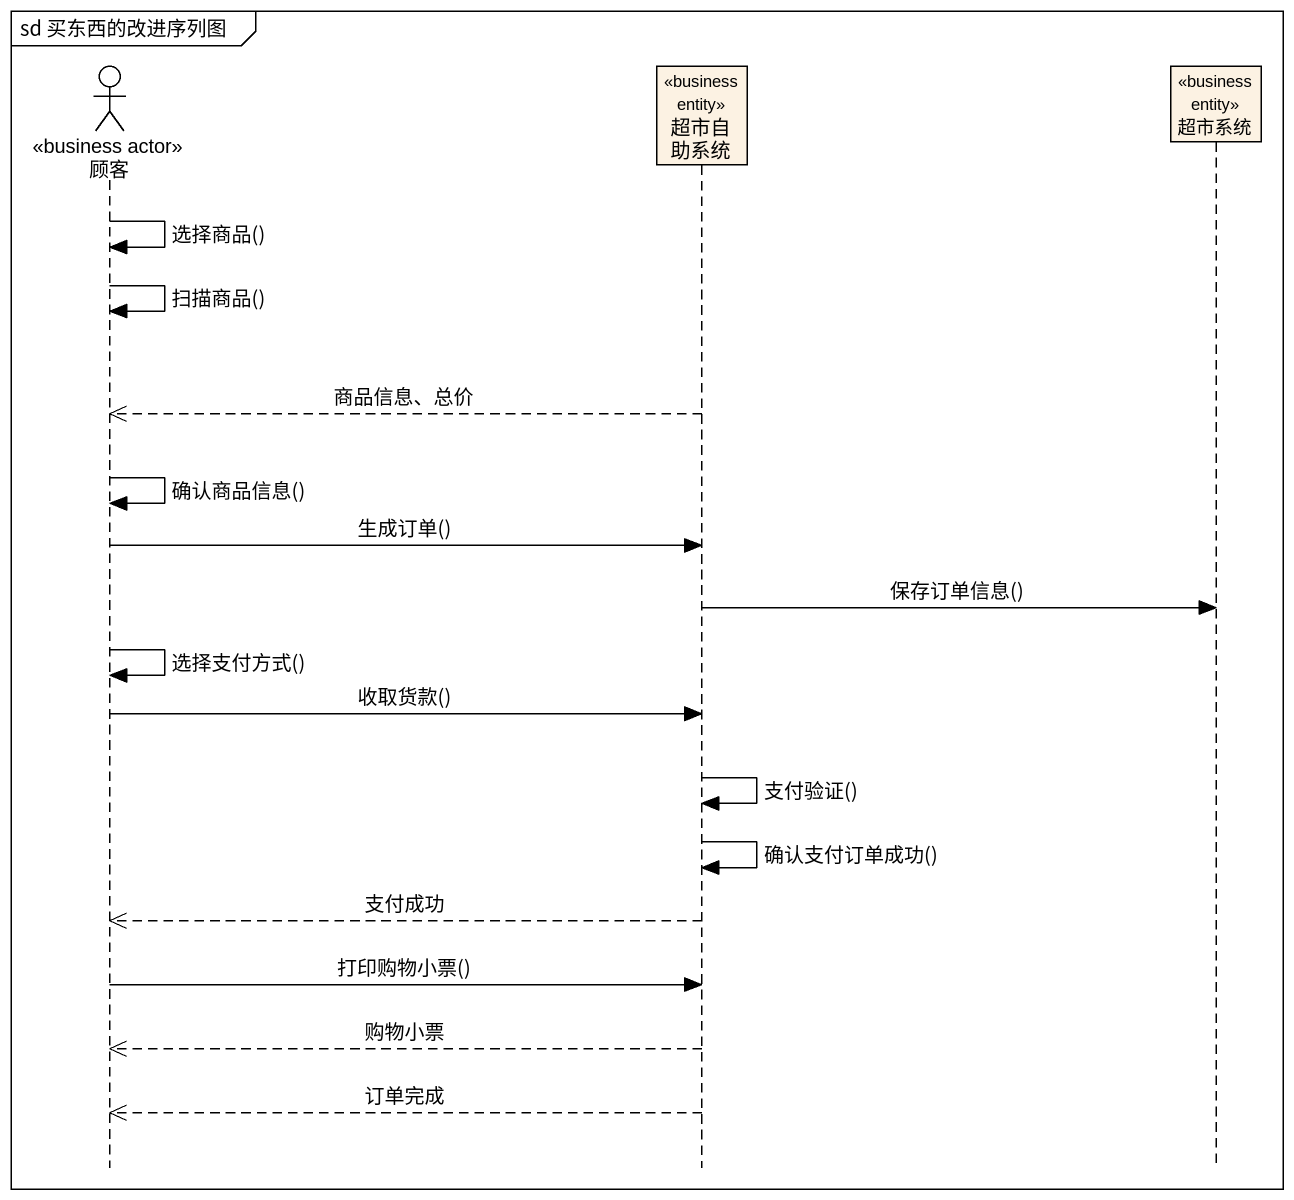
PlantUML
@startuml
mainframe sd 买东西的改进序列图
hide footbox
actor 顾客 <<business actor>>
participant 超市自助系统 <<business entity>> #FCF2E3
participant 超市系统 <<business entity>> #FCF2E3

顾客 -> 顾客 : 选择商品()
顾客 -> 顾客 : 扫描商品()
超市自助系统 -->> 顾客 : 商品信息、总价
顾客 -> 顾客 : 确认商品信息()
顾客 -> 超市自助系统 : 生成订单()
超市自助系统 -> 超市系统 : 保存订单信息()
顾客 -> 顾客 : 选择支付方式()
顾客 -> 超市自助系统 : 收取货款()
超市自助系统 -> 超市自助系统 : 支付验证()
超市自助系统 -> 超市自助系统 : 确认支付订单成功()
超市自助系统 -->> 顾客 : 支付成功
顾客 -> 超市自助系统 : 打印购物小票()
超市自助系统 -->> 顾客 : 购物小票
超市自助系统 -->> 顾客 : 订单完成
@enduml
